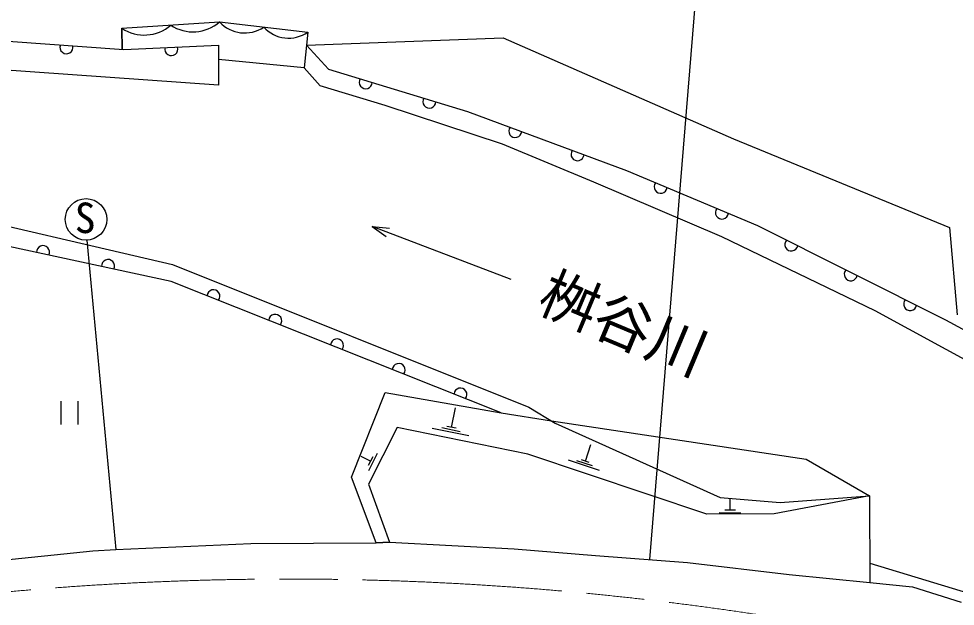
# Model space of a CAD drawing. Units: millimetres, scale not verified. Extents: x 40000 to 680000, y 20000 to 380000.
# Drawn here: x 376574 to 432948, y 284042 to 319383 of the extents above; entities that cross this region are included whole.
import ezdxf
from ezdxf.enums import TextEntityAlignment as Align

# ---------------------------------------------------------------- set-up
doc = ezdxf.new("R2010")
doc.units = ezdxf.units.MM
doc.header["$LTSCALE"] = 1000
doc.linetypes.add('CHAIN', pattern=[18.5, 12, -1.5, 3.5, -1.5])
doc.layers.add('M-BGD', color=7, linetype='Continuous', lineweight=25)
doc.layers.add('M-BMK', color=2, linetype='CHAIN', lineweight=13)
doc.styles.add('ＭＳ ゴシック', font='')
doc.styles.get('ＭＳ ゴシック').set_extended_font_data('MS Gothic')

msp = doc.modelspace()

# ---------------------------------------------------------------- linework, layer by layer
at = {"layer": 'M-BGD'}
for p, q in [((417478, 322775), (414534, 286847)), ((406209, 303692), (397855, 306891)), ((397855, 306891), (398693, 306283)), ((397855, 306891), (398885, 306783)), ((380675, 306064), (382412, 287455)), ((379099, 296372), (379099, 294972)), ((380149, 294972), (380149, 296372)), ((402621, 294802), (402861, 295975)), ((402896, 294746), (402346, 294858)), ((403662, 294284), (401461, 294733)), ((403141, 294543), (402041, 294767)), ((410681, 292764), (411013, 293768)), ((398155, 293232), (397624, 292179)), ((397749, 292776), (397187, 293059)), ((397882, 293039), (397616, 292513)), ((411540, 292202), (409657, 292824)), ((411111, 292483), (410169, 292794)), ((410917, 292686), (410446, 292842)), ((419395, 289820), (419400, 290516)), ((427782, 290680), (427809, 285478)), ((419721, 289818), (419069, 289823)), ((420046, 289641), (418741, 289652))]:
    msp.add_line(p, q, dxfattribs=at)
for points in [[(330447, 314346), (347602, 318524), (360043, 319182), (382910, 317524), (388598, 317800)], [(382785, 318807), (382795, 317532), (382785, 318807), (388663, 319193), (393976, 318573)], [(393976, 318573), (393753, 316432), (388598, 316923)], [(393895, 317798), (405741, 318237), (419603, 312155), (432597, 306823), (433071, 301570)], [(388598, 317800), (388598, 315391), (375248, 316339), (361583, 317800), (347642, 317603), (330584, 313477)], [(393895, 317798), (395216, 316356), (403595, 313810), (413153, 310256), (421052, 306938), (432360, 301277), (445631, 294109), (452226, 290499), (458940, 288392), (481176, 285930), (493577, 286365), (499028, 286918), (504043, 288419), (509020, 290630), (513325, 293869), (517946, 298885), (522922, 304414)], [(522922, 304414), (523633, 303782), (519486, 299280), (514312, 293750), (512416, 291934), (509731, 290077), (506255, 288063), (503688, 287036), (499778, 285851), (495276, 285298), (488522, 284982), (481571, 284627), (458980, 287036), (451081, 289327), (428134, 301807), (418893, 306270), (411191, 309548), (405701, 311839), (398632, 314169), (394722, 315354), (393753, 316432)], [(332304, 302586), (341049, 305989), (370986, 308043), (385836, 304607), (407282, 296017), (408868, 295053), (418803, 290574), (422410, 290285), (427782, 290680)], [(405623, 295681), (385757, 303580), (370275, 306898), (351174, 305469), (340970, 304725), (332493, 301391)], [(362775, 284932), (366408, 285441), (374987, 286744), (381030, 287376), (382412, 287455), (390548, 287811), (398092, 287859), (398899, 287894), (406394, 287490), (411292, 287104), (416821, 286665), (422941, 285946), (427809, 285478), (430372, 285209), (433298, 284296)], [(427803, 286643), (443339, 281915), (447194, 282832), (462389, 279774), (473803, 277957), (479372, 277365), (484743, 276812), (487468, 275390), (487433, 274871)]]:
    msp.add_lwpolyline(points, dxfattribs=at)
msp.add_lwpolyline([(427782, 290680), (422042, 289600), (417987, 289574), (407218, 293181), (399345, 294787), (397634, 291391), (398899, 287894), (398092, 287859), (396607, 291812), (398634, 296894), (405623, 295681), (408637, 295194), (423964, 292891)], close=True, dxfattribs=at)
msp.add_circle((380625, 307313), 1250, dxfattribs=at)
for centre, radius, start, end in [((387068, 321011), 2418, 236.249, 311.2693), ((390169, 320566), 2038, 222.3388, 304.344), ((384129, 320818), 2418, 236.249, 311.2693), ((392826, 320256), 2038, 222.3388, 304.344), ((379448, 317665), 391, 159.5909, 12.1113), ((385759, 317553), 391, 166.5228, 19.0432), ((397460, 315560), 391, 146.8425, 359.363), ((401287, 314397), 391, 146.8425, 359.363), ((406461, 312628), 391, 143.3396, 355.86), ((410210, 311234), 391, 143.3396, 355.86), ((415216, 309271), 391, 140.9574, 353.4778), ((418904, 307722), 391, 140.9574, 353.4778), ((378039, 305346), 391, 331.645, 184.1654), ((423080, 305801), 391, 137.1481, 349.6685), ((381950, 304508), 391, 331.645, 184.1654), ((426657, 304010), 391, 137.1481, 349.6685), ((388296, 302688), 391, 322.0563, 174.5767), ((430234, 302220), 391, 137.1481, 349.6685), ((392013, 301210), 391, 322.0563, 174.5767), ((395730, 299732), 391, 322.0563, 174.5767), ((399447, 298254), 391, 322.0563, 174.5767), ((403164, 296776), 391, 322.0563, 174.5767)]:
    msp.add_arc(centre, radius, start, end, dxfattribs=at)
at = {"layer": 'M-BMK'}
msp.add_arc((392853, 98636), 187043, 79.30239, 95.26233, dxfattribs=at)

# ---------------------------------------------------------------- texts
at = {"layer": 'M-BGD', "style": 'ＭＳ ゴシック'}
msp.add_text('S', height=1833, dxfattribs=at).set_placement((379946, 305940), align=Align.BOTTOM_LEFT)
msp.add_text('桝谷川', height=2566, rotation=337.276, dxfattribs=at).set_placement((407354, 301198), align=Align.BOTTOM_LEFT)

doc.saveas('drawing.dxf')
